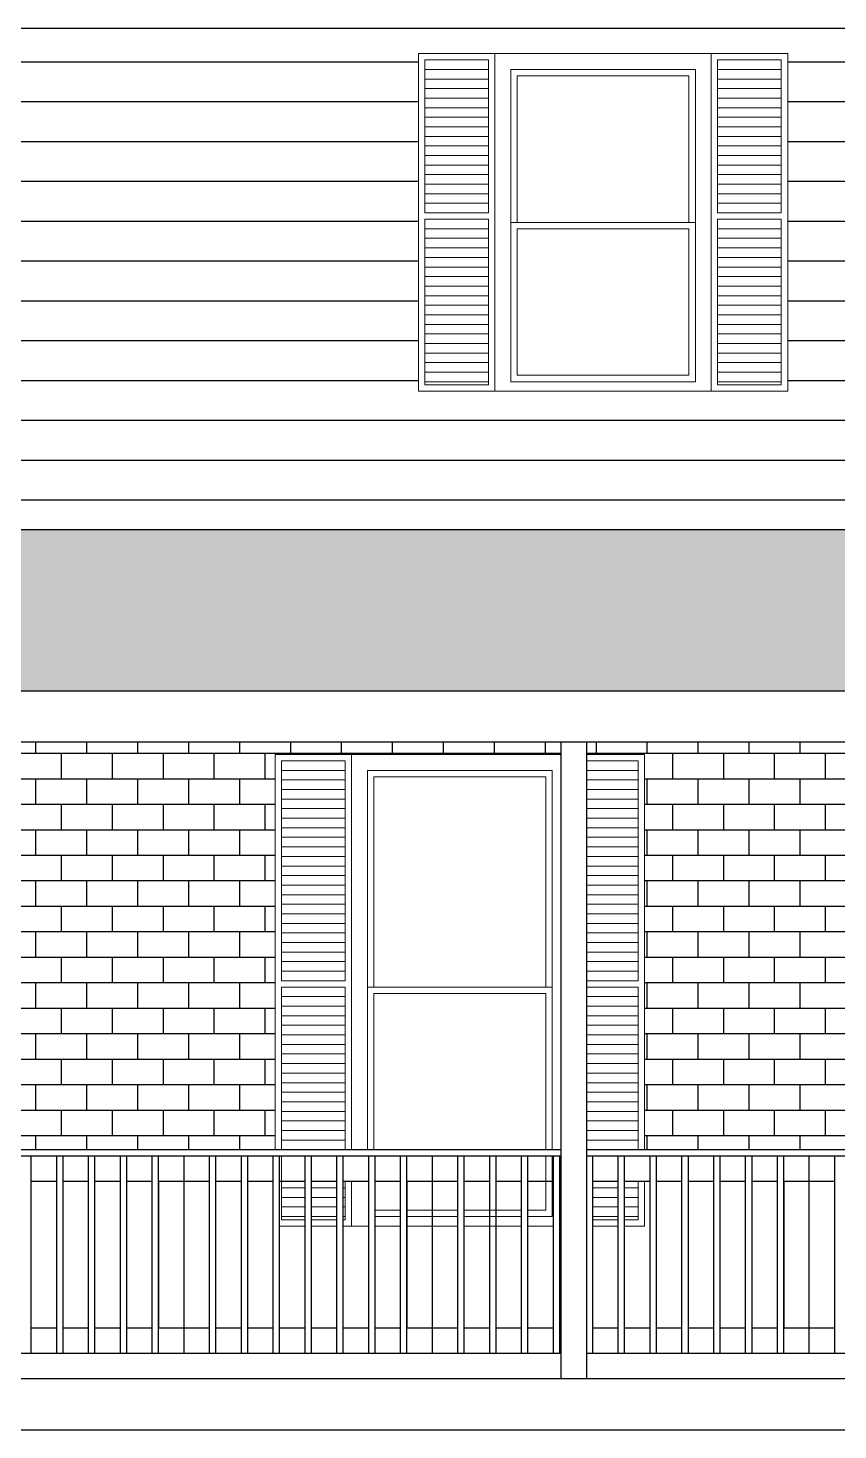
# Model space of a CAD drawing. Header units: inches. Extents: x 26998 to 46838, y -509 to 4343.
# Drawn here: x 35459.7 to 35586.9, y 3394.9 to 3614.9 of the extents above; entities that cross this region are included whole.
import ezdxf

# ---------------------------------------------------------------- set-up
doc = ezdxf.new("R2010")
doc.units = ezdxf.units.IN
doc.header["$LTSCALE"] = 0.5
doc.header["$MEASUREMENT"] = 0
doc.linetypes.add('DASHED', pattern=[0.75, 0.5, -0.25])
doc.layers.add('A-Glaz', color=51, linetype='Continuous', lineweight=25)
doc.layers.add('BUILT-INS', color=13, linetype='Continuous')
doc.layers.add('Title Block', color=7, linetype='Continuous')

msp = doc.modelspace()

# ---------------------------------------------------------------- hatches: boundary and pattern name
h = msp.add_hatch()
h.set_pattern_fill('AR-RSHKE', color=15, scale=0.6)
h.set_pattern_definition([(0, (23470.096, 2290.0694), (15.3, 7.2), [3.6, -3, 4.2, -1.8, 5.4, -2.4]), (0, (23473.696, 2290.3694), (15.3, 7.2), [3, -11.4, 2.4, -3.6]), (0, (23480.896, 2289.6194), (15.3, 7.2), [1.8, -18.6]), (90, (23470.096, 2290.0694), (-5.1, 7.2), [6.9, -21.9]), (90, (23473.696, 2290.0694), (-5.1, 7.2), [6.75, -22.05]), (90, (23476.696, 2290.0694), (-5.1, 7.2), [6.3, -22.5]), (90, (23480.896, 2289.6194), (-5.1, 7.2), [6.9, -21.9]), (90, (23482.696, 2289.6194), (-5.1, 7.2), [6.9, -21.9]), (90, (23488.096, 2290.0694), (-5.1, 7.2), [6.6, -22.2])])
h.paths.add_polyline_path([(35643.3883979, 3536.1789126), (35344.9883979, 3536.1789126), (35344.9883979, 3510.8717102), (35592.7739932, 3510.8717102)])
h.paths.add_polyline_path([(35745.7883979, 3536.1789126), (35643.3883979, 3536.1789126), (35694.0028026, 3510.8717102), (35745.7883979, 3510.8717102), (35745.7883979, 3523.8053347)])
at = {"layer": 'BUILT-INS'}
h = msp.add_hatch(dxfattribs=at)
h.set_pattern_fill('AR-B816', color=256, scale=0.5, style=0)
h.set_pattern_definition([(0, (26428.937, 2797.0696), (0, 4), []), (90, (26428.937, 2797.0696), (-4, 4), [4, -4])])
h.paths.add_polyline_path([(35739.7883979, 3502.8717102), (35645.5883979, 3502.8717102), (35645.5883979, 3500.8717102), (35671.7883979, 3500.8717102), (35671.7883979, 3438.8717102), (35739.7883979, 3438.8717102)])
h.paths.add_polyline_path([(35614.9883979, 3500.8717102), (35633.7883979, 3500.8717102), (35633.7883979, 3438.8717102), (35635.7883979, 3438.8717102), (35635.7883979, 3500.8717102), (35641.5883979, 3500.8717102), (35641.5883979, 3502.8717102), (35547.3883979, 3502.8717102), (35547.3883979, 3500.8717102), (35556.4883979, 3500.8717102), (35556.4883979, 3438.8717102), (35614.9883979, 3438.8717102)])
h.paths.add_polyline_path([(35498.4883979, 3500.8717102), (35510.4883979, 3500.8717102), (35543.3883979, 3500.8717102), (35543.3883979, 3502.8717102), (35449.1883979, 3502.8717102), (35449.1883979, 3500.8717102), (35456.9883979, 3500.8717102), (35456.9883979, 3438.8717102), (35498.4883979, 3438.8717102)])
h.paths.add_polyline_path([(35398.9883979, 3500.8717102), (35410.9883979, 3500.8717102), (35444.9883979, 3500.8717102), (35445.1883979, 3500.8717102), (35445.1883979, 3502.8717102), (35350.9883979, 3502.8717102), (35350.9883979, 3438.8717102), (35398.9883979, 3438.8717102)])
h.paths.add_polyline_path([(35346.9883979, 3502.8717102), (35344.9883979, 3502.8717102), (35344.9883979, 3402.8717102), (35346.9883979, 3402.8717102)])
at = {"layer": 'Title Block', "linetype": 'DASHED'}
h = msp.add_hatch(dxfattribs=at)
h.set_pattern_fill('ANSI31', color=253, scale=50, angle=135)
h.set_pattern_definition([(180, (26428.937, 2797.0696), (-4e-16, -6.25), [])])
h.paths.add_polyline_path([(35745.7883979, 3614.8717102), (35727.7883979, 3614.8717102), (35348.9883979, 3614.8717102), (35348.9883979, 3536.1789126), (35745.7883979, 3536.1789126)])
h.paths.add_polyline_path([(35398.9883979, 3610.8717102), (35456.9883979, 3610.8717102), (35456.9883979, 3557.8717102), (35398.9883979, 3557.8717102)], flags=16)
h.paths.add_polyline_path([(35398.9883979, 3610.8717102), (35410.9883979, 3610.8717102), (35444.9883979, 3610.8717102), (35456.9883979, 3610.8717102), (35456.9883979, 3557.8717102), (35444.9883979, 3557.8717102), (35410.9883979, 3557.8717102), (35398.9883979, 3557.8717102)], flags=0)
h.paths.add_polyline_path([(35410.9883979, 3557.8717102), (35410.9883979, 3610.8717102), (35444.9883979, 3610.8717102), (35444.9883979, 3557.8717102)], flags=0)
h.paths.add_polyline_path([(35399.9883979, 3584.8717102), (35409.9883979, 3584.8717102), (35409.9883979, 3558.8717102), (35399.9883979, 3558.8717102)], flags=0)
h.paths.add_polyline_path([(35413.4883979, 3584.3717102), (35413.4883979, 3608.3717102), (35442.4883979, 3608.3717102), (35442.4883979, 3584.3717102), (35442.4883979, 3559.3717102), (35413.4883979, 3559.3717102)], flags=0)
h.paths.add_polyline_path([(35399.9883979, 3585.8717102), (35399.9883979, 3609.8717102), (35409.9883979, 3609.8717102), (35409.9883979, 3585.8717102)], flags=0)
h.paths.add_polyline_path([(35414.4883979, 3560.3717102), (35414.4883979, 3583.3717102), (35441.4883979, 3583.3717102), (35441.4883979, 3560.3717102)], flags=0)
h.paths.add_polyline_path([(35414.4883979, 3584.3717102), (35414.4883979, 3607.3717102), (35441.4883979, 3607.3717102), (35441.4883979, 3584.3717102)], flags=0)
h.paths.add_polyline_path([(35445.9883979, 3584.8717102), (35455.9883979, 3584.8717102), (35455.9883979, 3558.8717102), (35445.9883979, 3558.8717102)], flags=0)
h.paths.add_polyline_path([(35445.9883979, 3585.8717102), (35445.9883979, 3609.8717102), (35455.9883979, 3609.8717102), (35455.9883979, 3585.8717102)], flags=0)
h.paths.add_polyline_path([(35520.9883979, 3610.8717102), (35578.9883979, 3610.8717102), (35578.9883979, 3557.8717102), (35520.9883979, 3557.8717102)], flags=0)
h.paths.add_polyline_path([(35520.9883979, 3610.8717102), (35532.9883979, 3610.8717102), (35566.9883979, 3610.8717102), (35578.9883979, 3610.8717102), (35578.9883979, 3557.8717102), (35566.9883979, 3557.8717102), (35532.9883979, 3557.8717102), (35520.9883979, 3557.8717102)], flags=16)
h.paths.add_polyline_path([(35532.9883979, 3557.8717102), (35532.9883979, 3610.8717102), (35566.9883979, 3610.8717102), (35566.9883979, 3557.8717102)], flags=0)
h.paths.add_polyline_path([(35521.9883979, 3584.8717102), (35531.9883979, 3584.8717102), (35531.9883979, 3558.8717102), (35521.9883979, 3558.8717102)], flags=0)
h.paths.add_polyline_path([(35521.9883979, 3585.8717102), (35521.9883979, 3609.8717102), (35531.9883979, 3609.8717102), (35531.9883979, 3585.8717102)], flags=0)
h.paths.add_polyline_path([(35535.4883979, 3584.3717102), (35535.4883979, 3608.3717102), (35564.4883979, 3608.3717102), (35564.4883979, 3584.3717102), (35564.4883979, 3559.3717102), (35535.4883979, 3559.3717102)], flags=0)
h.paths.add_polyline_path([(35536.4883979, 3560.3717102), (35536.4883979, 3583.3717102), (35563.4883979, 3583.3717102), (35563.4883979, 3560.3717102)], flags=0)
h.paths.add_polyline_path([(35536.4883979, 3584.3717102), (35536.4883979, 3607.3717102), (35563.4883979, 3607.3717102), (35563.4883979, 3584.3717102)], flags=0)
h.paths.add_polyline_path([(35567.9883979, 3584.8717102), (35577.9883979, 3584.8717102), (35577.9883979, 3558.8717102), (35567.9883979, 3558.8717102)], flags=0)
h.paths.add_polyline_path([(35567.9883979, 3585.8717102), (35567.9883979, 3609.8717102), (35577.9883979, 3609.8717102), (35577.9883979, 3585.8717102)], flags=0)
h.paths.add_polyline_path([(35642.9883979, 3610.8717102), (35700.9883979, 3610.8717102), (35700.9883979, 3557.8717102), (35642.9883979, 3557.8717102)], flags=16)
h.paths.add_polyline_path([(35642.9883979, 3610.8717102), (35654.9883979, 3610.8717102), (35688.9883979, 3610.8717102), (35700.9883979, 3610.8717102), (35700.9883979, 3557.8717102), (35688.9883979, 3557.8717102), (35654.9883979, 3557.8717102), (35642.9883979, 3557.8717102)], flags=0)
h.paths.add_polyline_path([(35654.9883979, 3557.8717102), (35654.9883979, 3610.8717102), (35688.9883979, 3610.8717102), (35688.9883979, 3557.8717102)], flags=0)
h.paths.add_polyline_path([(35643.9883979, 3584.8717102), (35653.9883979, 3584.8717102), (35653.9883979, 3558.8717102), (35643.9883979, 3558.8717102)], flags=0)
h.paths.add_polyline_path([(35643.9883979, 3585.8717102), (35643.9883979, 3609.8717102), (35653.9883979, 3609.8717102), (35653.9883979, 3585.8717102)], flags=0)
h.paths.add_polyline_path([(35657.4883979, 3584.3717102), (35657.4883979, 3608.3717102), (35686.4883979, 3608.3717102), (35686.4883979, 3584.3717102), (35686.4883979, 3559.3717102), (35657.4883979, 3559.3717102)], flags=0)
h.paths.add_polyline_path([(35658.4883979, 3560.3717102), (35658.4883979, 3583.3717102), (35685.4883979, 3583.3717102), (35685.4883979, 3560.3717102)], flags=0)
h.paths.add_polyline_path([(35658.4883979, 3584.3717102), (35658.4883979, 3607.3717102), (35685.4883979, 3607.3717102), (35685.4883979, 3584.3717102)], flags=0)
h.paths.add_polyline_path([(35689.9883979, 3584.8717102), (35699.9883979, 3584.8717102), (35699.9883979, 3558.8717102), (35689.9883979, 3558.8717102)], flags=0)
h.paths.add_polyline_path([(35689.9883979, 3585.8717102), (35689.9883979, 3609.8717102), (35699.9883979, 3609.8717102), (35699.9883979, 3585.8717102)], flags=0)

# ---------------------------------------------------------------- linework, layer by layer
for p, q in [((35340.9883979, 3614.8717102), (35745.7883979, 3614.8717102)), ((35344.9883979, 3536.1789126), (35745.7883979, 3536.1789126)), ((35344.9883979, 3510.8717102), (35592.7739932, 3510.8717102)), ((35344.9883979, 3502.8717102), (35997.7883979, 3502.8717102)), ((35543.3883979, 3502.8717102), (35543.3883979, 3402.8717102)), ((35547.3883979, 3502.8717102), (35547.3883979, 3402.8717102)), ((35449.1883979, 3438.8717102), (35543.3883979, 3438.8717102)), ((35547.3883979, 3438.8717102), (35641.5883979, 3438.8717102)), ((35449.1883979, 3437.8717102), (35543.3883979, 3437.8717102)), ((35460.1883979, 3406.8717102), (35460.1883979, 3437.8717102)), ((35464.1883979, 3406.8717102), (35464.1883979, 3437.8717102)), ((35465.1883979, 3406.8717102), (35465.1883979, 3437.8717102)), ((35469.1883979, 3406.8717102), (35469.1883979, 3437.8717102)), ((35470.1883979, 3406.8717102), (35470.1883979, 3437.8717102)), ((35474.1883979, 3406.8717102), (35474.1883979, 3437.8717102)), ((35475.1883979, 3406.8717102), (35475.1883979, 3437.8717102)), ((35479.1883979, 3406.8717102), (35479.1883979, 3437.8717102)), ((35480.1883979, 3406.8717102), (35480.1883979, 3437.8717102)), ((35484.1883979, 3406.8717102), (35484.1883979, 3437.8717102)), ((35488.1883979, 3406.8717102), (35488.1883979, 3437.8717102)), ((35489.1883979, 3406.8717102), (35489.1883979, 3437.8717102)), ((35493.1883979, 3406.8717102), (35493.1883979, 3437.8717102)), ((35494.1883979, 3406.8717102), (35494.1883979, 3437.8717102)), ((35498.1883979, 3406.8717102), (35498.1883979, 3437.8717102)), ((35499.1883979, 3406.8717102), (35499.1883979, 3437.8717102)), ((35503.1883979, 3406.8717102), (35503.1883979, 3437.8717102)), ((35504.1883979, 3406.8717102), (35504.1883979, 3437.8717102)), ((35508.1883979, 3406.8717102), (35508.1883979, 3437.8717102)), ((35509.1883979, 3406.8717102), (35509.1883979, 3437.8717102)), ((35513.1883979, 3406.8717102), (35513.1883979, 3437.8717102)), ((35514.1883979, 3406.8717102), (35514.1883979, 3437.8717102)), ((35518.1883979, 3406.8717102), (35518.1883979, 3437.8717102)), ((35519.1883979, 3406.8717102), (35519.1883979, 3437.8717102)), ((35523.1883979, 3406.8717102), (35523.1883979, 3437.8717102)), ((35527.1883979, 3406.8717102), (35527.1883979, 3437.8717102)), ((35528.1883979, 3406.8717102), (35528.1883979, 3437.8717102)), ((35532.1883979, 3406.8717102), (35532.1883979, 3437.8717102)), ((35533.1883979, 3406.8717102), (35533.1883979, 3437.8717102)), ((35537.1883979, 3406.8717102), (35537.1883979, 3437.8717102)), ((35538.1883979, 3406.8717102), (35538.1883979, 3437.8717102)), ((35542.1883979, 3406.8717102), (35542.1883979, 3437.8717102)), ((35543.1883979, 3406.8717102), (35543.1883979, 3437.8717102)), ((35547.3883979, 3437.8717102), (35641.5883979, 3437.8717102)), ((35548.3883979, 3406.8717102), (35548.3883979, 3437.8717102)), ((35552.3883979, 3406.8717102), (35552.3883979, 3437.8717102)), ((35553.3883979, 3406.8717102), (35553.3883979, 3437.8717102)), ((35557.3883979, 3406.8717102), (35557.3883979, 3437.8717102)), ((35558.3883979, 3406.8717102), (35558.3883979, 3437.8717102)), ((35562.3883979, 3406.8717102), (35562.3883979, 3437.8717102)), ((35563.3883979, 3406.8717102), (35563.3883979, 3437.8717102)), ((35567.3883979, 3406.8717102), (35567.3883979, 3437.8717102)), ((35568.3883979, 3406.8717102), (35568.3883979, 3437.8717102)), ((35572.3883979, 3406.8717102), (35572.3883979, 3437.8717102)), ((35573.3883979, 3406.8717102), (35573.3883979, 3437.8717102)), ((35577.3883979, 3406.8717102), (35577.3883979, 3437.8717102)), ((35578.3883979, 3406.8717102), (35578.3883979, 3437.8717102)), ((35582.3883979, 3406.8717102), (35582.3883979, 3437.8717102)), ((35586.3883979, 3406.8717102), (35586.3883979, 3437.8717102)), ((35464.1883979, 3433.8717102), (35460.1883979, 3433.8717102)), ((35469.1883979, 3433.8717102), (35465.1883979, 3433.8717102)), ((35474.1883979, 3433.8717102), (35470.1883979, 3433.8717102)), ((35479.1883979, 3433.8717102), (35475.1883979, 3433.8717102)), ((35484.1883979, 3433.8717102), (35480.1883979, 3433.8717102)), ((35488.1883979, 3433.8717102), (35484.1883979, 3433.8717102)), ((35493.1883979, 3433.8717102), (35489.1883979, 3433.8717102)), ((35498.1883979, 3433.8717102), (35494.1883979, 3433.8717102)), ((35503.1883979, 3433.8717102), (35499.1883979, 3433.8717102)), ((35508.1883979, 3433.8717102), (35504.1883979, 3433.8717102)), ((35513.1883979, 3433.8717102), (35509.1883979, 3433.8717102)), ((35518.1883979, 3433.8717102), (35514.1883979, 3433.8717102)), ((35523.1883979, 3433.8717102), (35519.1883979, 3433.8717102)), ((35527.1883979, 3433.8717102), (35523.1883979, 3433.8717102)), ((35532.1883979, 3433.8717102), (35528.1883979, 3433.8717102)), ((35537.1883979, 3433.8717102), (35533.1883979, 3433.8717102)), ((35542.1883979, 3433.8717102), (35538.1883979, 3433.8717102)), ((35552.3883979, 3433.8717102), (35548.3883979, 3433.8717102)), ((35557.3883979, 3433.8717102), (35553.3883979, 3433.8717102)), ((35562.3883979, 3433.8717102), (35558.3883979, 3433.8717102)), ((35567.3883979, 3433.8717102), (35563.3883979, 3433.8717102)), ((35572.3883979, 3433.8717102), (35568.3883979, 3433.8717102)), ((35577.3883979, 3433.8717102), (35573.3883979, 3433.8717102)), ((35582.3883979, 3433.8717102), (35578.3883979, 3433.8717102)), ((35586.3883979, 3433.8717102), (35582.3883979, 3433.8717102)), ((35464.1883979, 3410.8717102), (35460.1883979, 3410.8717102)), ((35469.1883979, 3410.8717102), (35465.1883979, 3410.8717102)), ((35474.1883979, 3410.8717102), (35470.1883979, 3410.8717102)), ((35479.1883979, 3410.8717102), (35475.1883979, 3410.8717102)), ((35484.1883979, 3410.8717102), (35480.1883979, 3410.8717102)), ((35488.1883979, 3410.8717102), (35484.1883979, 3410.8717102)), ((35493.1883979, 3410.8717102), (35489.1883979, 3410.8717102)), ((35498.1883979, 3410.8717102), (35494.1883979, 3410.8717102)), ((35503.1883979, 3410.8717102), (35499.1883979, 3410.8717102)), ((35508.1883979, 3410.8717102), (35504.1883979, 3410.8717102)), ((35513.1883979, 3410.8717102), (35509.1883979, 3410.8717102)), ((35518.1883979, 3410.8717102), (35514.1883979, 3410.8717102)), ((35523.1883979, 3410.8717102), (35519.1883979, 3410.8717102)), ((35527.1883979, 3410.8717102), (35523.1883979, 3410.8717102)), ((35532.1883979, 3410.8717102), (35528.1883979, 3410.8717102)), ((35537.1883979, 3410.8717102), (35533.1883979, 3410.8717102)), ((35542.1883979, 3410.8717102), (35538.1883979, 3410.8717102)), ((35552.3883979, 3410.8717102), (35548.3883979, 3410.8717102)), ((35557.3883979, 3410.8717102), (35553.3883979, 3410.8717102)), ((35562.3883979, 3410.8717102), (35558.3883979, 3410.8717102)), ((35567.3883979, 3410.8717102), (35563.3883979, 3410.8717102)), ((35572.3883979, 3410.8717102), (35568.3883979, 3410.8717102)), ((35577.3883979, 3410.8717102), (35573.3883979, 3410.8717102)), ((35582.3883979, 3410.8717102), (35578.3883979, 3410.8717102)), ((35586.3883979, 3410.8717102), (35582.3883979, 3410.8717102)), ((35543.3883979, 3406.8717102), (35449.1883979, 3406.8717102)), ((35641.5883979, 3406.8717102), (35547.3883979, 3406.8717102)), ((35745.7883979, 3402.8717102), (35344.9883979, 3402.8717102)), ((35318.2148182, 3394.8717102), (36024.4088944, 3394.8717102))]:
    msp.add_line(p, q)
at = {"layer": 'A-Glaz', "lineweight": 9}
for p, q in [((35520.9883979, 3610.8717102), (35520.9883979, 3557.8717102)), ((35520.9883979, 3557.8717102), (35520.9883979, 3610.8717102)), ((35532.9883979, 3610.8717102), (35520.9883979, 3610.8717102)), ((35520.9883979, 3610.8717102), (35578.9883979, 3610.8717102)), ((35520.9883979, 3557.8717102), (35520.9883979, 3610.8717102)), ((35566.9883979, 3610.8717102), (35532.9883979, 3610.8717102)), ((35532.9883979, 3610.8717102), (35566.9883979, 3610.8717102)), ((35532.9883979, 3610.8717102), (35566.9883979, 3610.8717102)), ((35532.9883979, 3557.8717102), (35532.9883979, 3610.8717102)), ((35566.9883979, 3610.8717102), (35566.9883979, 3557.8717102)), ((35566.9883979, 3610.8717102), (35578.9883979, 3610.8717102)), ((35578.9883979, 3610.8717102), (35578.9883979, 3557.8717102)), ((35578.9883979, 3557.8717102), (35578.9883979, 3610.8717102)), ((35578.9883979, 3610.8717102), (35578.9883979, 3557.8717102)), ((35531.9883979, 3609.8717102), (35521.9883979, 3609.8717102)), ((35521.9883979, 3609.8717102), (35521.9883979, 3585.8717102)), ((35531.9883979, 3608.3717102), (35521.9883979, 3608.3717102)), ((35531.9883979, 3609.8717102), (35531.9883979, 3585.8717102)), ((35564.4883979, 3608.3717102), (35535.4883979, 3608.3717102)), ((35535.4883979, 3584.3717102), (35535.4883979, 3608.3717102)), ((35564.4883979, 3584.3717102), (35564.4883979, 3608.3717102)), ((35567.9883979, 3609.8717102), (35567.9883979, 3585.8717102)), ((35567.9883979, 3609.8717102), (35577.9883979, 3609.8717102)), ((35567.9883979, 3608.3717102), (35577.9883979, 3608.3717102)), ((35577.9883979, 3609.8717102), (35577.9883979, 3585.8717102)), ((35531.9883979, 3606.8717102), (35521.9883979, 3606.8717102)), ((35536.4883979, 3607.3717102), (35536.4883979, 3584.3717102)), ((35536.4883979, 3607.3717102), (35563.4883979, 3607.3717102)), ((35563.4883979, 3607.3717102), (35563.4883979, 3584.3717102)), ((35567.9883979, 3606.8717102), (35577.9883979, 3606.8717102)), ((35531.9883979, 3605.3717102), (35521.9883979, 3605.3717102)), ((35531.9883979, 3603.8717102), (35521.9883979, 3603.8717102)), ((35567.9883979, 3605.3717102), (35577.9883979, 3605.3717102)), ((35567.9883979, 3603.8717102), (35577.9883979, 3603.8717102)), ((35531.9883979, 3602.3717102), (35521.9883979, 3602.3717102)), ((35567.9883979, 3602.3717102), (35577.9883979, 3602.3717102)), ((35531.9883979, 3600.8717102), (35521.9883979, 3600.8717102)), ((35531.9883979, 3599.3717102), (35521.9883979, 3599.3717102)), ((35567.9883979, 3600.8717102), (35577.9883979, 3600.8717102)), ((35567.9883979, 3599.3717102), (35577.9883979, 3599.3717102)), ((35531.9883979, 3597.8717102), (35521.9883979, 3597.8717102)), ((35567.9883979, 3597.8717102), (35577.9883979, 3597.8717102)), ((35531.9883979, 3596.3717102), (35521.9883979, 3596.3717102)), ((35531.9883979, 3594.8717102), (35521.9883979, 3594.8717102)), ((35567.9883979, 3596.3717102), (35577.9883979, 3596.3717102)), ((35567.9883979, 3594.8717102), (35577.9883979, 3594.8717102)), ((35531.9883979, 3593.3717102), (35521.9883979, 3593.3717102)), ((35567.9883979, 3593.3717102), (35577.9883979, 3593.3717102)), ((35531.9883979, 3591.8717102), (35521.9883979, 3591.8717102)), ((35567.9883979, 3591.8717102), (35577.9883979, 3591.8717102)), ((35531.9883979, 3590.3717102), (35521.9883979, 3590.3717102)), ((35531.9883979, 3588.8717102), (35521.9883979, 3588.8717102)), ((35567.9883979, 3590.3717102), (35577.9883979, 3590.3717102)), ((35567.9883979, 3588.8717102), (35577.9883979, 3588.8717102)), ((35531.9883979, 3587.3717102), (35521.9883979, 3587.3717102)), ((35567.9883979, 3587.3717102), (35577.9883979, 3587.3717102)), ((35521.9883979, 3585.8717102), (35531.9883979, 3585.8717102)), ((35521.9883979, 3584.8717102), (35531.9883979, 3584.8717102)), ((35521.9883979, 3584.8717102), (35521.9883979, 3558.8717102)), ((35531.9883979, 3584.8717102), (35531.9883979, 3558.8717102)), ((35535.4883979, 3584.3717102), (35535.4883979, 3559.3717102)), ((35535.4883979, 3584.3717102), (35564.4883979, 3584.3717102)), ((35564.4883979, 3559.3717102), (35564.4883979, 3584.3717102)), ((35577.9883979, 3585.8717102), (35567.9883979, 3585.8717102)), ((35567.9883979, 3584.8717102), (35567.9883979, 3558.8717102)), ((35577.9883979, 3584.8717102), (35567.9883979, 3584.8717102)), ((35577.9883979, 3584.8717102), (35577.9883979, 3558.8717102)), ((35531.9883979, 3583.3717102), (35521.9883979, 3583.3717102)), ((35531.9883979, 3581.8717102), (35521.9883979, 3581.8717102)), ((35536.4883979, 3583.3717102), (35536.4883979, 3560.3717102)), ((35536.4883979, 3583.3717102), (35563.4883979, 3583.3717102)), ((35563.4883979, 3560.3717102), (35563.4883979, 3583.3717102)), ((35567.9883979, 3583.3717102), (35577.9883979, 3583.3717102)), ((35567.9883979, 3581.8717102), (35577.9883979, 3581.8717102)), ((35531.9883979, 3580.3717102), (35521.9883979, 3580.3717102)), ((35567.9883979, 3580.3717102), (35577.9883979, 3580.3717102)), ((35531.9883979, 3578.8717102), (35521.9883979, 3578.8717102)), ((35531.9883979, 3577.3717102), (35521.9883979, 3577.3717102)), ((35567.9883979, 3578.8717102), (35577.9883979, 3578.8717102)), ((35567.9883979, 3577.3717102), (35577.9883979, 3577.3717102)), ((35531.9883979, 3575.8717102), (35521.9883979, 3575.8717102)), ((35567.9883979, 3575.8717102), (35577.9883979, 3575.8717102)), ((35531.9883979, 3574.3717102), (35521.9883979, 3574.3717102)), ((35531.9883979, 3572.8717102), (35521.9883979, 3572.8717102)), ((35567.9883979, 3574.3717102), (35577.9883979, 3574.3717102)), ((35567.9883979, 3572.8717102), (35577.9883979, 3572.8717102)), ((35531.9883979, 3571.3717102), (35521.9883979, 3571.3717102)), ((35567.9883979, 3571.3717102), (35577.9883979, 3571.3717102)), ((35531.9883979, 3569.8717102), (35521.9883979, 3569.8717102)), ((35567.9883979, 3569.8717102), (35577.9883979, 3569.8717102)), ((35531.9883979, 3568.3717102), (35521.9883979, 3568.3717102)), ((35531.9883979, 3566.8717102), (35521.9883979, 3566.8717102)), ((35567.9883979, 3568.3717102), (35577.9883979, 3568.3717102)), ((35567.9883979, 3566.8717102), (35577.9883979, 3566.8717102)), ((35531.9883979, 3565.3717102), (35521.9883979, 3565.3717102)), ((35567.9883979, 3565.3717102), (35577.9883979, 3565.3717102)), ((35531.9883979, 3563.8717102), (35521.9883979, 3563.8717102)), ((35531.9883979, 3562.3717102), (35521.9883979, 3562.3717102)), ((35567.9883979, 3563.8717102), (35577.9883979, 3563.8717102)), ((35567.9883979, 3562.3717102), (35577.9883979, 3562.3717102)), ((35531.9883979, 3560.8717102), (35521.9883979, 3560.8717102)), ((35536.4883979, 3560.3717102), (35563.4883979, 3560.3717102)), ((35567.9883979, 3560.8717102), (35577.9883979, 3560.8717102)), ((35532.9883979, 3557.8717102), (35520.9883979, 3557.8717102)), ((35532.9883979, 3557.8717102), (35520.9883979, 3557.8717102)), ((35578.9883979, 3557.8717102), (35520.9883979, 3557.8717102)), ((35531.9883979, 3559.3717102), (35521.9883979, 3559.3717102)), ((35531.9883979, 3558.8717102), (35521.9883979, 3558.8717102)), ((35532.9883979, 3557.8717102), (35566.9883979, 3557.8717102)), ((35566.9883979, 3557.8717102), (35532.9883979, 3557.8717102)), ((35532.9883979, 3557.8717102), (35566.9883979, 3557.8717102)), ((35566.9883979, 3557.8717102), (35532.9883979, 3557.8717102)), ((35535.4883979, 3559.3717102), (35564.4883979, 3559.3717102)), ((35566.9883979, 3557.8717102), (35578.9883979, 3557.8717102)), ((35566.9883979, 3557.8717102), (35578.9883979, 3557.8717102)), ((35567.9883979, 3559.3717102), (35577.9883979, 3559.3717102)), ((35567.9883979, 3558.8717102), (35577.9883979, 3558.8717102)), ((35498.4883979, 3500.8717102), (35498.4883979, 3438.8717102)), ((35498.4883979, 3438.8717102), (35498.4883979, 3500.8717102)), ((35510.4883979, 3500.8717102), (35498.4883979, 3500.8717102)), ((35543.3883979, 3500.8717102), (35510.4883979, 3500.8717102)), ((35510.4883979, 3500.8717102), (35543.3883979, 3500.8717102)), ((35510.4883979, 3500.8717102), (35543.3883979, 3500.8717102)), ((35510.4883979, 3438.8717102), (35510.4883979, 3500.8717102)), ((35510.4883979, 3500.8717102), (35510.4883979, 3438.8717102)), ((35510.4883979, 3500.8717102), (35510.4883979, 3438.8717102)), ((35510.4883979, 3500.8717102), (35510.4883979, 3438.8717102)), ((35547.3883979, 3500.8717102), (35556.4883979, 3500.8717102)), ((35556.4883979, 3500.8717102), (35556.4883979, 3438.8717102)), ((35556.4883979, 3438.8717102), (35556.4883979, 3500.8717102)), ((35509.4883979, 3499.8717102), (35499.4883979, 3499.8717102)), ((35499.4883979, 3499.8717102), (35499.4883979, 3465.3717102)), ((35509.4883979, 3498.3717102), (35499.4883979, 3498.3717102)), ((35509.4883979, 3499.8717102), (35509.4883979, 3465.3717102)), ((35541.9883979, 3498.3717102), (35512.9883979, 3498.3717102)), ((35512.9883979, 3464.3717102), (35512.9883979, 3498.3717102)), ((35541.9883979, 3464.3717102), (35541.9883979, 3498.3717102)), ((35547.3883979, 3499.8717102), (35555.4883979, 3499.8717102)), ((35547.3883979, 3498.3717102), (35555.4883979, 3498.3717102)), ((35555.4883979, 3499.8717102), (35555.4883979, 3465.3717102)), ((35509.4883979, 3496.8717102), (35499.4883979, 3496.8717102)), ((35513.9883979, 3497.3717102), (35513.9883979, 3464.3717102)), ((35513.9883979, 3497.3717102), (35540.9883979, 3497.3717102)), ((35540.9883979, 3497.3717102), (35540.9883979, 3464.3717102)), ((35547.3883979, 3496.8717102), (35555.4883979, 3496.8717102)), ((35509.4883979, 3495.3717102), (35499.4883979, 3495.3717102)), ((35509.4883979, 3493.8717102), (35499.4883979, 3493.8717102)), ((35547.3883979, 3495.3717102), (35555.4883979, 3495.3717102)), ((35547.3883979, 3493.8717102), (35555.4883979, 3493.8717102)), ((35509.4883979, 3492.3717102), (35499.4883979, 3492.3717102)), ((35547.3883979, 3492.3717102), (35555.4883979, 3492.3717102)), ((35509.4883979, 3490.8717102), (35499.4883979, 3490.8717102)), ((35509.4883979, 3489.3717102), (35499.4883979, 3489.3717102)), ((35547.3883979, 3490.8717102), (35555.4883979, 3490.8717102)), ((35547.3883979, 3489.3717102), (35555.4883979, 3489.3717102)), ((35509.4883979, 3487.8717102), (35499.4883979, 3487.8717102)), ((35547.3883979, 3487.8717102), (35555.4883979, 3487.8717102)), ((35509.4883979, 3486.3717102), (35499.4883979, 3486.3717102)), ((35509.4883979, 3484.8717102), (35499.4883979, 3484.8717102)), ((35547.3883979, 3486.3717102), (35555.4883979, 3486.3717102)), ((35547.3883979, 3484.8717102), (35555.4883979, 3484.8717102)), ((35509.4883979, 3483.3717102), (35499.4883979, 3483.3717102)), ((35547.3883979, 3483.3717102), (35555.4883979, 3483.3717102)), ((35509.4883979, 3481.8717102), (35499.4883979, 3481.8717102)), ((35547.3883979, 3481.8717102), (35555.4883979, 3481.8717102)), ((35509.4883979, 3480.3717102), (35499.4883979, 3480.3717102)), ((35509.4883979, 3478.8717102), (35499.4883979, 3478.8717102)), ((35547.3883979, 3480.3717102), (35555.4883979, 3480.3717102)), ((35547.3883979, 3478.8717102), (35555.4883979, 3478.8717102)), ((35509.4883979, 3477.3717102), (35499.4883979, 3477.3717102)), ((35547.3883979, 3477.3717102), (35555.4883979, 3477.3717102)), ((35509.4883979, 3475.8717102), (35499.4883979, 3475.8717102)), ((35509.4883979, 3474.3717102), (35499.4883979, 3474.3717102)), ((35547.3883979, 3475.8717102), (35555.4883979, 3475.8717102)), ((35547.3883979, 3474.3717102), (35555.4883979, 3474.3717102)), ((35509.4883979, 3472.8717102), (35499.4883979, 3472.8717102)), ((35547.3883979, 3472.8717102), (35555.4883979, 3472.8717102)), ((35509.4883979, 3471.3717102), (35499.4883979, 3471.3717102)), ((35509.4883979, 3469.8717102), (35499.4883979, 3469.8717102)), ((35547.3883979, 3471.3717102), (35555.4883979, 3471.3717102)), ((35547.3883979, 3469.8717102), (35555.4883979, 3469.8717102)), ((35509.4883979, 3468.3717102), (35499.4883979, 3468.3717102)), ((35547.3883979, 3468.3717102), (35555.4883979, 3468.3717102)), ((35509.4883979, 3466.8717102), (35499.4883979, 3466.8717102)), ((35499.4883979, 3465.3717102), (35509.4883979, 3465.3717102)), ((35509.4883979, 3465.3717102), (35499.4883979, 3465.3717102)), ((35547.3883979, 3466.8717102), (35555.4883979, 3466.8717102)), ((35555.4883979, 3465.3717102), (35547.3883979, 3465.3717102)), ((35547.3883979, 3465.3717102), (35555.4883979, 3465.3717102)), ((35499.4883979, 3464.3717102), (35509.4883979, 3464.3717102)), ((35499.4883979, 3464.3717102), (35499.4883979, 3438.8717102)), ((35509.4883979, 3462.8717102), (35499.4883979, 3462.8717102)), ((35509.4883979, 3464.3717102), (35509.4883979, 3438.8717102)), ((35512.9883979, 3464.3717102), (35512.9883979, 3438.8717102)), ((35512.9883979, 3464.3717102), (35541.9883979, 3464.3717102)), ((35513.9883979, 3463.3717102), (35513.9883979, 3438.8717102)), ((35513.9883979, 3463.3717102), (35540.9883979, 3463.3717102)), ((35540.9883979, 3438.8717102), (35540.9883979, 3463.3717102)), ((35541.9883979, 3438.8717102), (35541.9883979, 3464.3717102)), ((35555.4883979, 3464.3717102), (35547.3883979, 3464.3717102)), ((35547.3883979, 3462.8717102), (35555.4883979, 3462.8717102)), ((35555.4883979, 3464.3717102), (35555.4883979, 3438.8717102)), ((35509.4883979, 3461.3717102), (35499.4883979, 3461.3717102)), ((35547.3883979, 3461.3717102), (35555.4883979, 3461.3717102)), ((35509.4883979, 3459.8717102), (35499.4883979, 3459.8717102)), ((35547.3883979, 3459.8717102), (35555.4883979, 3459.8717102)), ((35509.4883979, 3458.3717102), (35499.4883979, 3458.3717102)), ((35509.4883979, 3456.8717102), (35499.4883979, 3456.8717102)), ((35547.3883979, 3458.3717102), (35555.4883979, 3458.3717102)), ((35547.3883979, 3456.8717102), (35555.4883979, 3456.8717102)), ((35509.4883979, 3455.3717102), (35499.4883979, 3455.3717102)), ((35547.3883979, 3455.3717102), (35555.4883979, 3455.3717102)), ((35509.4883979, 3453.8717102), (35499.4883979, 3453.8717102)), ((35509.4883979, 3452.3717102), (35499.4883979, 3452.3717102)), ((35547.3883979, 3453.8717102), (35555.4883979, 3453.8717102)), ((35547.3883979, 3452.3717102), (35555.4883979, 3452.3717102)), ((35509.4883979, 3450.8717102), (35499.4883979, 3450.8717102)), ((35547.3883979, 3450.8717102), (35555.4883979, 3450.8717102)), ((35509.4883979, 3449.3717102), (35499.4883979, 3449.3717102)), ((35509.4883979, 3447.8717102), (35499.4883979, 3447.8717102)), ((35547.3883979, 3449.3717102), (35555.4883979, 3449.3717102)), ((35547.3883979, 3447.8717102), (35555.4883979, 3447.8717102)), ((35509.4883979, 3446.3717102), (35499.4883979, 3446.3717102)), ((35547.3883979, 3446.3717102), (35555.4883979, 3446.3717102)), ((35509.4883979, 3444.8717102), (35499.4883979, 3444.8717102)), ((35509.4883979, 3443.3717102), (35499.4883979, 3443.3717102)), ((35547.3883979, 3444.8717102), (35555.4883979, 3444.8717102)), ((35547.3883979, 3443.3717102), (35555.4883979, 3443.3717102)), ((35509.4883979, 3441.8717102), (35499.4883979, 3441.8717102)), ((35547.3883979, 3441.8717102), (35555.4883979, 3441.8717102)), ((35509.4883979, 3440.3717102), (35499.4883979, 3440.3717102)), ((35509.4883979, 3438.8717102), (35499.4883979, 3438.8717102)), ((35547.3883979, 3440.3717102), (35555.4883979, 3440.3717102)), ((35547.3883979, 3438.8717102), (35555.4883979, 3438.8717102)), ((35499.4883979, 3437.8717102), (35499.4883979, 3427.8717102)), ((35540.9883979, 3429.3717102), (35540.9883979, 3437.8717102)), ((35541.9883979, 3428.3717102), (35541.9883979, 3437.8717102)), ((35503.1883979, 3432.8717102), (35499.4883979, 3432.8717102)), ((35508.1883979, 3432.8717102), (35504.1883979, 3432.8717102)), ((35509.4883979, 3432.8717102), (35509.1883979, 3432.8717102)), ((35509.4883979, 3433.8717102), (35509.4883979, 3427.8717102)), ((35510.4883979, 3426.8717102), (35510.4883979, 3433.8717102)), ((35510.4883979, 3433.8717102), (35510.4883979, 3426.8717102)), ((35510.4883979, 3433.8717102), (35510.4883979, 3426.8717102)), ((35510.4883979, 3433.8717102), (35510.4883979, 3426.8717102)), ((35548.3883979, 3432.8717102), (35552.3883979, 3432.8717102)), ((35553.3883979, 3432.8717102), (35555.4883979, 3432.8717102)), ((35555.4883979, 3433.8717102), (35555.4883979, 3427.8717102)), ((35556.4883979, 3433.8717102), (35556.4883979, 3426.8717102)), ((35556.4883979, 3426.8717102), (35556.4883979, 3433.8717102)), ((35503.1883979, 3431.3717102), (35499.4883979, 3431.3717102)), ((35503.1883979, 3429.8717102), (35499.4883979, 3429.8717102)), ((35508.1883979, 3431.3717102), (35504.1883979, 3431.3717102)), ((35508.1883979, 3429.8717102), (35504.1883979, 3429.8717102)), ((35509.4883979, 3431.3717102), (35509.1883979, 3431.3717102)), ((35509.4883979, 3429.8717102), (35509.1883979, 3429.8717102)), ((35548.3883979, 3431.3717102), (35552.3883979, 3431.3717102)), ((35548.3883979, 3429.8717102), (35552.3883979, 3429.8717102)), ((35553.3883979, 3431.3717102), (35555.4883979, 3431.3717102)), ((35553.3883979, 3429.8717102), (35555.4883979, 3429.8717102)), ((35503.1883979, 3428.3717102), (35499.4883979, 3428.3717102)), ((35503.1883979, 3427.8717102), (35499.4883979, 3427.8717102)), ((35508.1883979, 3428.3717102), (35504.1883979, 3428.3717102)), ((35508.1883979, 3427.8717102), (35504.1883979, 3427.8717102)), ((35509.4883979, 3428.3717102), (35509.1883979, 3428.3717102)), ((35509.4883979, 3427.8717102), (35509.1883979, 3427.8717102)), ((35514.1883979, 3429.3717102), (35518.1883979, 3429.3717102)), ((35514.1883979, 3428.3717102), (35518.1883979, 3428.3717102)), ((35519.1883979, 3429.3717102), (35527.1883979, 3429.3717102)), ((35519.1883979, 3428.3717102), (35527.1883979, 3428.3717102)), ((35528.1883979, 3429.3717102), (35537.1883979, 3429.3717102)), ((35528.1883979, 3428.3717102), (35537.1883979, 3428.3717102)), ((35538.1883979, 3429.3717102), (35540.9883979, 3429.3717102)), ((35538.1883979, 3428.3717102), (35541.9883979, 3428.3717102)), ((35548.3883979, 3428.3717102), (35552.3883979, 3428.3717102)), ((35548.3883979, 3427.8717102), (35552.3883979, 3427.8717102)), ((35553.3883979, 3428.3717102), (35555.4883979, 3428.3717102)), ((35553.3883979, 3427.8717102), (35555.4883979, 3427.8717102)), ((35503.1883979, 3426.8717102), (35499.1883979, 3426.8717102)), ((35503.1883979, 3426.8717102), (35499.1883979, 3426.8717102)), ((35508.1883979, 3426.8717102), (35504.1883979, 3426.8717102)), ((35508.1883979, 3426.8717102), (35504.1883979, 3426.8717102)), ((35510.4883979, 3426.8717102), (35509.1883979, 3426.8717102)), ((35510.4883979, 3426.8717102), (35509.1883979, 3426.8717102)), ((35510.4883979, 3426.8717102), (35513.1883979, 3426.8717102)), ((35513.1883979, 3426.8717102), (35510.4883979, 3426.8717102)), ((35510.4883979, 3426.8717102), (35513.1883979, 3426.8717102)), ((35513.1883979, 3426.8717102), (35510.4883979, 3426.8717102)), ((35514.1883979, 3426.8717102), (35518.1883979, 3426.8717102)), ((35518.1883979, 3426.8717102), (35514.1883979, 3426.8717102)), ((35514.1883979, 3426.8717102), (35518.1883979, 3426.8717102)), ((35518.1883979, 3426.8717102), (35514.1883979, 3426.8717102)), ((35519.1883979, 3426.8717102), (35527.1883979, 3426.8717102)), ((35527.1883979, 3426.8717102), (35519.1883979, 3426.8717102)), ((35519.1883979, 3426.8717102), (35527.1883979, 3426.8717102)), ((35527.1883979, 3426.8717102), (35519.1883979, 3426.8717102)), ((35528.1883979, 3426.8717102), (35537.1883979, 3426.8717102)), ((35537.1883979, 3426.8717102), (35528.1883979, 3426.8717102)), ((35528.1883979, 3426.8717102), (35537.1883979, 3426.8717102)), ((35537.1883979, 3426.8717102), (35528.1883979, 3426.8717102)), ((35538.1883979, 3426.8717102), (35542.1883979, 3426.8717102)), ((35542.1883979, 3426.8717102), (35538.1883979, 3426.8717102)), ((35538.1883979, 3426.8717102), (35542.1883979, 3426.8717102)), ((35542.1883979, 3426.8717102), (35538.1883979, 3426.8717102)), ((35543.1883979, 3426.8717102), (35543.3883979, 3426.8717102)), ((35543.3883979, 3426.8717102), (35543.1883979, 3426.8717102)), ((35543.1883979, 3426.8717102), (35543.3883979, 3426.8717102)), ((35543.3883979, 3426.8717102), (35543.1883979, 3426.8717102)), ((35548.3883979, 3426.8717102), (35552.3883979, 3426.8717102)), ((35548.3883979, 3426.8717102), (35552.3883979, 3426.8717102)), ((35553.3883979, 3426.8717102), (35556.4883979, 3426.8717102)), ((35553.3883979, 3426.8717102), (35556.4883979, 3426.8717102))]:
    msp.add_line(p, q, dxfattribs=at)
at = {"layer": 'Title Block'}
for p, q in [((35480.1883979, 3433.8717102), (35480.1883979, 3410.8717102)), ((35519.1883979, 3433.8717102), (35519.1883979, 3410.8717102)), ((35578.3883979, 3433.8717102), (35578.3883979, 3410.8717102))]:
    msp.add_line(p, q, dxfattribs=at)

doc.saveas('drawing.dxf')
